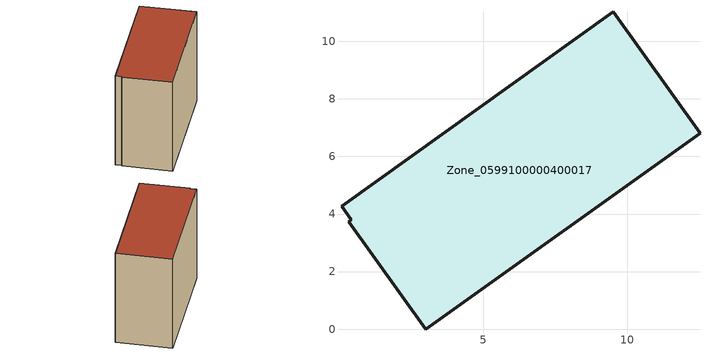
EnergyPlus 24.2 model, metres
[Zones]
Zone_0599100000400017
 floor ground (C_G): 0.08,4.27 9.52,11.02 12.54,6.81 3.01,0 0.34,3.73 0.42,3.8 z0
 wall outside (C_F): 3.01,0 12.54,6.81 9.52,11.02 0.08,4.27 0.42,3.8 0.34,3.73 3.01,0 z0:9.37
 roof outside (C_R): 9.52,11.02 0.08,4.27 0.42,3.8 0.34,3.73 3.01,0 12.54,6.81 z9.37
[BUILDING]
Pand.0599100000400017: North Axis=0; Terrain=City; Loads Convergence Tolerance Value=0.04; Temperature Convergence Tolerance Value=0.4; Solar Distribution=FullExterior; Maximum Number of Warmup Days=25; Minimum Number of Warmup Days=1
[Site:Location]
Rotterdam.The.Hague.AP_ZH_NLD Design_Conditions: Latitude=51.96; Longitude=4.45; Time Zone=1; Elevation=-4.5
[SITE:GROUNDTEMPERATURE:BUILDINGSURFACE]
18, 18, 18, 18, 18, 18, 18, 18, 18, 18, 18, 18
[MATERIAL] Thermal Absorptance=0.9; Solar Absorptance=0.7; Visible Absorptance=0.7
Name | Roughness | Thickness | Conductivity | Density | Specific Heat
G.TI.1992-2005 | MediumSmooth | 0.15 | 0.06 | 540 | 1210
F.TI.1992-2005 | Rough | 0.3 | 0.12 | 1920 | 840
R.TI.1992-2005 | MediumRough | 0.2 | 0.08 | 1500 | 1000
[CONSTRUCTION]
C_G: G.TI.1992-2005
C_F: F.TI.1992-2005
C_R: R.TI.1992-2005
[ZONE]
Zone_0599100000400017: Type=1; Multiplier=1; Ceiling Height=Autocalculate; Volume=Autocalculate; Floor Area=autocalculate; Part of Total Floor Area=Yes
[ZONEINFILTRATION:DESIGNFLOWRATE]
Infil_Zone_0599100000400017: Zone or ZoneList or Space or SpaceList=Zone_0599100000400017; Schedule=AlwaysOn; Design Flow Rate Calculation Method=Flow/Area; Flow Rate per Floor Area=0.0015; Constant Term Coefficient=1; Temperature Term Coefficient=0; Velocity Term Coefficient=0; Velocity Squared Term Coefficient=0
[HVACTEMPLATE:ZONE:IDEALLOADSAIRSYSTEM]
Zone_0599100000400017: Maximum Heating Supply Air Temperature=50; Minimum Cooling Supply Air Temperature=13; Maximum Heating Supply Air Humidity Ratio=0.0156; Minimum Cooling Supply Air Humidity Ratio=0.0077; Heating Limit=NoLimit; Cooling Limit=NoLimit; Dehumidification Control Type=ConstantSensibleHeatRatio; Cooling Sensible Heat Ratio=0.7; Dehumidification Setpoint=60; Humidification Control Type=None; Humidification Setpoint=30; Outdoor Air Method=None; Outdoor Air Flow Rate per Person=0.00944; Outdoor Air Flow Rate per Zone Floor Area=0; Outdoor Air Flow Rate per Zone=0; Demand Controlled Ventilation Type=None; Outdoor Air Economizer Type=NoEconomizer; Heat Recovery Type=None; Sensible Heat Recovery Effectiveness=0.7; Latent Heat Recovery Effectiveness=0.65
[ZONECONTROL:THERMOSTAT]
ThermostatControl_Zone_0599100000400017: Zone or ZoneList=Zone_0599100000400017; Control Type Schedule=DualSetpointControlType; Control 1=Thermostat_Zone_0599100000400017; Temperature Difference Between Cutout And Setpoint=0
[THERMOSTATSETPOINT:DUALSETPOINT]
Thermostat_Zone_0599100000400017: Heating Setpoint Temperature Schedule=HeatingSetpoint_Zone_0599100000400017; Cooling Setpoint Temperature Schedule=CoolingSetpoint_Zone_0599100000400017
[SCHEDULE:COMPACT]
HeatingSetpoint_Zone_0599100000400017: Through: 12/31, For: AllDays, Until: 24:00, 21
CoolingSetpoint_Zone_0599100000400017: Through: 12/31, For: AllDays, Until: 24:00, 24
DualSetpointControlType: Through: 12/31, For: AllDays, Until: 24:00, 4
AlwaysOn: Through: 12/31, For: AllDays, Until: 24:00, 1
